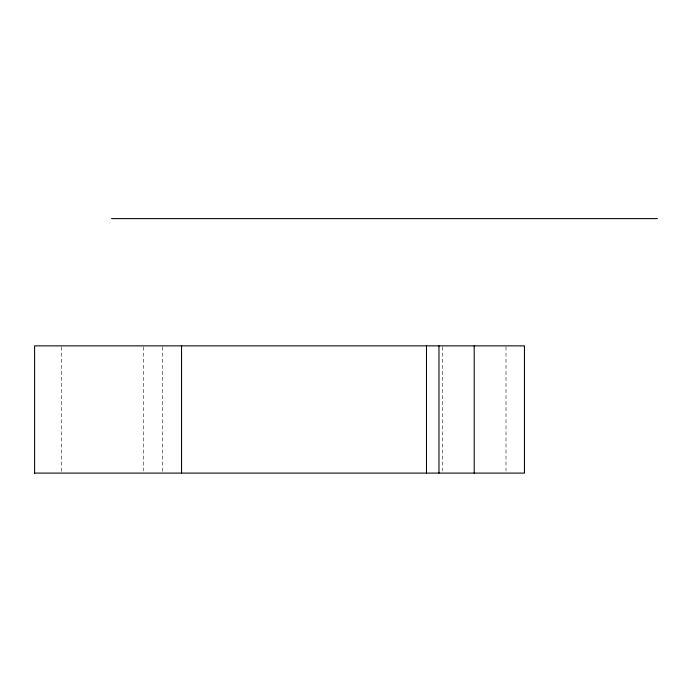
<?xml version="1.0" encoding="UTF-8"?>
<svg xmlns="http://www.w3.org/2000/svg" width="692" height="692" viewBox="0 0 692 692"><rect width="100%" height="100%" fill="white"/><g stroke="black" fill="none" stroke-linecap="round" stroke-linejoin="round"><path stroke-width="0.52" stroke-dasharray="3.46 2.59" d="M506.008 346.934L506.008 470.941M442.396 346.934L442.396 470.941M162.473 346.934L162.473 473.094M143.391 346.934L143.391 470.941M61.32 346.934L61.32 471.935"/><path stroke-width="1.04" d="M111.576 218.62L657.4 218.62M34.6 473.094L524.458 473.094L524.458 345.862L34.6 345.862L34.6 473.38M474.202 345.862L474.202 473.094M438.979 345.862L438.979 473.094M426.488 345.862L426.488 473.094M181.555 345.862L181.555 473.094"/></g></svg>
